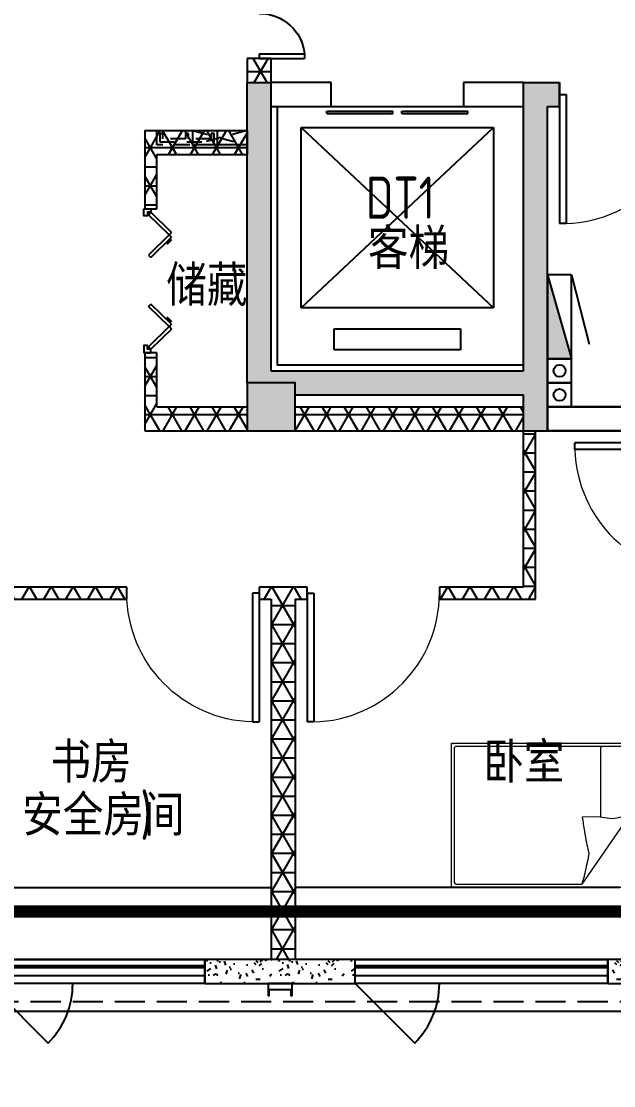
# Model space of a CAD drawing. Extents: x 512858 to 514372, y -232486 to -231710.
# Drawn here: x 513791.15 to 513796.08, y -232062.68 to -232053.82 of the extents above; entities that cross this region are included whole.
import ezdxf

# ---------------------------------------------------------------- set-up
doc = ezdxf.new("R2010")
doc.units = 0
doc.header["$LTSCALE"] = 1000
for name, pattern in [('3、6#-腰线-标准层$0$DASH', [0.35, 0.25, -0.1]), ('A1(a)户型$0$CACHE2', [0.1875, 0.125, -0.0625]), ('A1(a)户型$0$DASH', [0.35, 0.25, -0.1])]:
    doc.linetypes.add(name, pattern=pattern)
doc.layers.get('0').update_dxf_attribs({"color": 252})
for name, color, linetype in [('2#HXT-标准层$0$A-DOOR', 253, 'Continuous'), ('2#HXT-标准层$0$A-FIRE-DOOR', 253, 'Continuous'), ('2#HXT-标准层$0$A-PATT-COLU', 253, 'Continuous'), ('2#HXT-标准层$0$A-STAIR', 253, 'Continuous'), ('2#HXT-标准层$0$A-STR-CONC-B', 253, 'Continuous'), ('2#HXT-标准层$0$A-STR-CONC-C', 252, 'Continuous'), ('2#HXT-标准层$0$A-WALL-S', 253, 'Continuous'), ('2#HXT-标准层$0$AA-DOOR_FIRE_TEXT', 253, 'Continuous'), ('3、6#-腰线-标准层$0$板边线', 252, 'Continuous'), ('6#-造型-1F（实施版）金属型材-METAL-S', 253, 'Continuous'), ('6#-造型-深灰色铝合金百叶', 252, 'Continuous'), ('A-ANNO-100-TXT', 252, 'Continuous'), ('A-ANNO-20-TXT', 252, 'Continuous'), ('A-METAL-S', 253, 'Continuous'), ('A1(a)户型$0$A-DOOR', 252, 'Continuous'), ('A1(a)户型$0$A-FIRE-DOOR', 252, 'Continuous'), ('A1(a)户型$0$A-METAL-E', 252, 'Continuous'), ('A1(a)户型$0$A-PART-S', 252, 'Continuous'), ('A1(a)户型$0$A-PATT-COLU', 252, 'Continuous'), ('A1(a)户型$0$A-STR-CONC-B', 252, 'Continuous'), ('A1(a)户型$0$A-STR-CONC-C', 252, 'Continuous'), ('A1(a)户型$0$A-STR-CONC-E', 252, 'Continuous'), ('A1(a)户型$0$A-STR-CONC-H', 252, 'A1(a)户型$0$CACHE2'), ('A1(a)户型$0$A-WALL-S', 252, 'Continuous'), ('A1(a)户型$0$A-WINDOW', 252, 'Continuous'), ('A1(a)户型$0$WINDOW', 252, 'Continuous'), ('PUB_HATCH', 252, 'Continuous'), ('看线', 253, 'Continuous')]:
    doc.layers.add(name, color=color, linetype=linetype)
doc.layers.add('A1(a)户型$0$AE-FURN-MOVE', color=252, linetype='Continuous', lineweight=20)
doc.layers.add('面积-计容-住宅-1', color=1, linetype='Continuous', lineweight=0)
doc.styles.add('TYDG_02', font='TSSDENG.shx', dxfattribs={"width": 0.8, "bigfont": 'hztxt.shx'})
pattern_1 = [(0, (0, 0), (0, 158.75), []), (60, (0, 0), (-137.4815328507796, 79.37500000000001), []), (120, (0, 0), (-137.4815328507796, -79.37499999999996), [])]
pattern_2 = [(0, (177, -183), (300, 600), [0, -600]), (0, (-174, -264), (300, 600), [0, -600]), (0, (21, -270), (300, 600), [0, -600]), (0, (234, -93), (300, 600), [0, -600]), (0, (-15, -300), (300, 600), [0, -600]), (0, (294, 285), (300, 600), [0, -600]), (0, (111, 237), (300, 600), [0, -600]), (0, (207, 162), (300, 600), [0, -600]), (0, (-282, 150), (300, 600), [0, -600]), (0, (12, 123), (300, 600), [0, -600]), (0, (-102, -30), (300, 600), [0, -600]), (0, (-96, -255), (300, 600), [0, -600]), (0, (129, -279), (300, 600), [0, -600]), (0, (294, -15), (300, 600), [0, -600]), (0, (-267, -108), (300, 600), [0, -600]), (0, (-216, -6), (300, 600), [0, -600]), (0, (18, -48), (300, 600), [0, -600]), (0, (-66, -135), (300, 600), [0, -600]), (0, (-114, 63), (300, 600), [0, -600]), (0, (-39, 288), (300, 600), [0, -600]), (0, (-243, -234), (300, 600), [0, -600]), (0, (87, 165), (300, 600), [0, -600]), (0, (-192, 174), (300, 600), [0, -600]), (0, (-240, 252), (300, 600), [0, -600]), (130.601294, (257.142858, 97.142856), (-1499.999983430985, 1800.000007869767), [26.341554, -11037.111]), (18.4349488, (214.285716, 108.571428), (1499.99999446807, 599.9999955732223), [27.10524, -3767.6279]), (90, (214.285716, 82.857144), (300.0000000000001, 600), [25.714284, -1174.28565]), (161.565051, (240, 74.285712), (-1500.000007552608, 599.9999552724113), [27.10524, -3767.6279]), (53.1301023, (240, 74.285712), (300.0000005671201, 599.9999997164399), [28.57143, -2971.4285]), (135, (262.857144, -231.42852), (-300.0000362661431, 599.9999593952012), [24.24366, -1672.8126]), (45, (228.571428, -231.42852), (299.999998082377, 599.9999975789675), [24.24366, -1672.8126]), (135, (245.714286, -248.57142), (-300.0000362661431, 599.9999593952012), [24.24366, -1672.8126]), (45, (245.714286, -248.57142), (299.999998082377, 599.9999975789675), [24.24366, -1672.8126]), (116.565051, (-25.71426, 171.428574), (-5.21929867325e-05, 1199.999967353521), [31.943826, -638.8765000000001]), (180, (-39.99995999999999, 199.999998), (-299.9999999999999, 600), [34.285716, -565.71425]), (63.43494880000001, (-88.57139999999998, 171.428574), (2.7161453531e-06, 1199.999994186336), [31.943826, -638.8765000000001]), (116.565051, (-74.2857, 142.857144), (-5.21929867325e-05, 1199.999967353521), [31.943826, -638.8765000000001]), (0, (-74.2857, 142.857144), (300, 600), [34.285716, -565.71425]), (63.43494880000001, (-39.99995999999999, 142.857144), (2.7161453531e-06, 1199.999994186336), [31.943826, -638.8765000000001]), (107.102728, (199.999998, -31.42854000000001), (-899.9999655924546, 3000.000004840143), [38.861346, -16282.9025]), (143.972626, (188.571426, 5.714286), (-5699.99992773809, 4199.999995246334), [38.861346, -8122.02]), (180, (157.142856, 28.57143), (-299.9999999999999, 600), [37.142856, -562.8571]), (36.02737329999999, (88.57142999999999, 5.714286), (5699.999957876589, 4199.999954722195), [38.861346, -8122.02]), (71.56505109999999, (77.142858, -28.5714), (900.0000046203285, 2999.99999483479), [36.140316, -3758.5928]), (107.102728, (88.57142999999999, -65.71428), (-899.9999655924546, 3000.000004840143), [38.861346, -16282.9025]), (143.972626, (120, -88.57139999999998), (-5699.99992773809, 4199.999995246334), [38.861346, -8122.02]), (0, (120, -88.57139999999998), (300, 600), [37.142856, -562.8571]), (36.02737329999999, (157.142856, -88.57139999999998), (5699.999957876589, 4199.999954722195), [38.861346, -8122.02]), (71.56505109999999, (188.571426, -65.71428), (900.0000046203285, 2999.99999483479), [36.140316, -3758.5928]), (150.255118, (205.714284, 248.571426), (-900.0000021301363, 599.9999925650195), [23.03502, -4814.319600000001]), (90, (185.714286, 237.14286), (300.0000000000001, 600), [22.857144, -1177.14275]), (29.7448813, (185.714286, 237.14286), (900.0000005300184, 599.9999971978212), [23.03502, -4814.319600000001]), (116.565051, (65.714286, -177.14286), (-5.21929867325e-05, 1199.999967353521), [31.943826, -638.8765000000001]), (168.690067, (51.428574, -148.5714), (-2700.000002003099, 599.9999849441089), [29.137254, -6089.685500000001]), (41.18592510000001, (0, -162.8571), (7499.999954558658, 6599.999942288418), [30.371844, -12725.802]), (90, (0, -191.42856), (300.0000000000001, 600), [28.57143, -1171.4285]), (138.814074, (22.857144, -211.42854), (-7499.999866690215, 6600.000042036299), [30.371844, -12725.802]), (16.6992442, (22.857144, -211.42854), (9899.99992551639, 2999.999968578065), [29.82945, -12498.5375]), (60.94539590000002, (51.428574, -202.85712), (299.9999992038756, 599.9999946927048), [29.416086, -12325.3395]), (109.983106, (-185.71428, 74.285712), (-1500.00000564993, 4199.999988885022), [33.44200199999999, -14012.1975]), (155.556045, (-197.14284, 105.714288), (-3900.000014866057, 1799.999962602966), [34.522986, -14465.1315]), (24.4439547, (-259.99998, 105.714288), (3900.000001945477, 1799.999991342401), [34.522986, -14465.1315]), (70.0168934, (-271.42854, 74.285712), (1500.000004522143, 4199.999989580724), [33.442002, -14012.1975]), (109.983106, (-259.99998, 42.857142), (-1500.00000564993, 4199.999988885022), [33.44200199999999, -14012.1975]), (160.016893, (-228.57138, 31.42857), (-1500.00000088163, 599.9999726666744), [33.442002, -6989.377500000001]), (19.9831065, (-228.57138, 31.42857), (1499.999991764409, 599.9999990480279), [33.442002, -6989.377500000001]), (70.0168934, (-197.14284, 42.857142), (1500.000004522143, 4199.999989580724), [33.442002, -14012.1975]), (122.005383, (37.142856, 19.999998), (-300.00004026147, 599.9999693707862), [26.954232, -5633.434]), (18.4349488, (-2.85714, 34.285716), (1499.99999446807, 599.9999955732223), [27.10524, -3767.6279]), (90, (-2.85714, 8.571426), (300.0000000000001, 600), [25.714284, -1174.28565]), (161.565051, (22.857144, 0), (-1500.000007552608, 599.9999552724113), [27.10524, -3767.6279]), (54.46232220000002, (22.857144, 0), (2099.999996957259, 2999.999995506066), [24.57807, -10298.2115]), (116.565051, (-137.14284, -125.71428), (-5.21929867325e-05, 1199.999967353521), [31.943826, -638.8765000000001]), (180, (-151.42854, -97.14282), (-299.9999999999999, 600), [31.42857, -568.5714]), (59.03624339999999, (-199.99998, -125.71428), (300.0000009765315, 599.9999970877775), [33.31972799999999, -6963.821999999998]), (120.963756, (-182.85714, -154.28568), (-300.0000409979644, 599.9999724465997), [33.319728, -6963.821999999999]), (0, (-182.85714, -154.28568), (300, 600), [31.42857, -568.5714]), (63.43494880000001, (-151.42854, -154.28568), (2.7161453531e-06, 1199.999994186336), [31.943826, -638.8765000000001])]

# ---------------------------------------------------------------- blocks, each defined once
blk = doc.blocks.new('2新114A1(a)户型$0$rd')
at = {"color": 9, "ltscale": 0.5}
blk.add_lwpolyline([(0, 0), (450, 0), (450, 120), (0, 120)], close=True, dxfattribs=at)
at = {"color": 9, "linetype": 'A1(a)户型$0$DASH', "ltscale": 0.5}
for points in [[(450, 120), (0, 0)], [(0, 120), (450, 0)]]:
    blk.add_lwpolyline(points, dxfattribs=at)
blk = doc.blocks.new('2新113A1(a)户型$0$qd')
at = {"color": 9, "linetype": 'A1(a)户型$0$DASH', "ltscale": 0.5}
blk.add_lwpolyline([(0, 0), (500, 0), (500, 120), (0, 120)], close=True, dxfattribs=at)
blk.add_lwpolyline([(25, 25), (25, 95), (50, 95), (50, 50), (237.5, 50), (237.5, 95), (262.5, 95), (262.5, 50), (450, 50), (450, 95), (475, 95), (475, 25), (25, 25)], dxfattribs=at)
blk = doc.blocks.new('2新105A1(a)户型$0$6986586658bed-1200x2000')
at = {"ltscale": 20}
for p, q in [((0, 600), (500.0000000931323, 599.9999999004649)), ((52.37141133332625, -600), (52.37141133332625, 600)), ((488.5309666636167, -46.51126155164093), (915.9286437097471, 571.5715297616553)), ((1957.830453251838, 571.5715297618881), (915.9286437098635, 571.5715297618881)), ((1977.830453252071, -554.1829246764537), (1977.830453251838, 551.5715297618881)), ((761.1308476366103, -554.1829246778507), (761.1308476364939, 15.28732210095041)), ((488.5309666636167, -46.51126155164093), (488.5309666635003, -554.1829246780835)), ((4.8730289564e-06, -600), (500.0000049661612, -599.9999999004649)), ((508.5309666635003, -574.1829246780835), (1957.830453252071, -574.1829246764537))]:
    blk.add_line(p, q, dxfattribs=at)
blk.add_lwpolyline([(2000, -600), (0, -600), (0, 600), (2000, 600)], close=True, dxfattribs=at)
for points in [[(911.7165031466866, 14.1106356123928, 0.0078673409248488), (893.9427607996622, 131.724163627252, 0.0095084780273965), (875.8640361278085, 228.4709835869726, 0.006616053903061), (861.5313435217831, 293.4851917435881, -0.0238283431850551), (858.1735341966851, 311.6724662890192, -0.080712554601587), (858.6611640215851, 330.311834537657, -0.0095907749214261), (890.6158193460433, 482.9168558949605, -0.0131328366423957), (899.2202505095629, 516.3553277349565, -0.0078593660510627), (915.9286437097471, 571.5715297616553)], [(115.6846987792524, -378.5958713351283, -0.2633679387580063), (96.8960327131208, -406.5459817345254, -0.494818049593334), (78.1527963115368, -397.3744913246483, -0.049224722880142), (76.40890431415755, -379.7038340042345, -0.0368308428568549), (78.1527963115368, -356.0616057291627, -0.0318926909000511), (86.28806335304398, -318.0835400295909, 0.0357819959079402), (93.27768806787208, -284.1692490007263, 0.0329412578642258), (99.19124137563631, -194.5075794495642, 0.014002480548233), (93.27768806787208, 16.71958690066822, 0.0179054185074339), (87.91303854866419, 54.23385976883583, -0.0333974636936459), (85.65912031021435, 74.44187094224617, -0.0320396294917023), (86.39162056706846, 111.5244130115025, 0.018441951395994), (89.41235292819329, 175.8462621229701, 0.0108372939697291), (88.65943280095235, 240.6097251656465, 0.0146238513299216), (85.65912031021435, 288.5179820600897, 0.1112493716170288), (78.3526951073436, 311.064788999036, -0.1537083434765361), (74.39956369367428, 327.9530448473524, -0.0764444186523767), (76.12261468125507, 335.3894976323936, -0.215512293950284), (78.1527963115368, 337.3423548422288, -0.5858582349918415), (81.19790233147796, 334.6798927015625, 0.3634893070176432), (83.78250400128309, 329.8308676555753, 0.1917162675796268), (95.31764140340965, 329.7735481455456, -0.1296753022843935), (111.9314661613898, 331.7086904637981, -0.0173502061771639), (128.7355319865746, 328.708933231188, 0.0193256498707409), (143.8335197023116, 326.0752220391296, 0.0188175161277147), (212.215616540052, 319.4608734282665, 0.0218280980030002), (271.4418751029298, 318.5637348527089, 0.0062041541509907), (305.2925491384231, 319.9493703031912, 0.0019630604773014), (412.1864034290193, 326.0752220391296, 0.0283408257713941), (448.3150327836629, 330.3523551821709, -0.1170135268628909), (457.2247711325763, 329.8308676555753, -0.3660599914315623), (458.1560459485045, 328.4017999933567, -0.0397304305354332), (455.348154823645, 314.8080892362632, -0.0483088234329495), (449.8663280787878, 301.0696171310265, 0.0629807230965901), (445.9652145159198, 290.3958048683126, 0.0405796252690656), (442.584642810747, 266.9984738561325, 0.0143450944869819), (440.335365589126, 200.2585464906879, 0.0054844172030433), (441.0839749478037, 74.81386196683161, 0.0035073254357945), (444.0885982069885, -121.3290518135764, 0.0087615685340777), (446.7753988602199, -163.8733043749817, -0.0081531255989414), (449.7183058967348, -209.5884873829782, -0.062510027184643), (445.3176814926555, -266.7178082219325, 0.078669286227118), (443.2776880678721, -312.3046565484256, 0.0478250924924058), (447.9941520023858, -334.6660878069233, -0.0344939943977636), (455.348154823645, -365.4509157238062, -0.0235713893391271), (458.3618032075465, -390.7861009922344, -0.5102284767959722), (457.2247711325763, -391.7408269464504), (427.1991926635383, -384.2293397597969), (344.6290637294296, -363.5728969620541, 0.0730409353706404), (325.0482314446708, -361.6218677377328, 0.0233051013921503), (263.9355511041358, -367.3287385322619, 0.0182988888762083), (241.0911195743829, -371.3986571149435, -0.0109698913763853), (203.0960257449187, -378.7438162604813, -0.0422811877974625), (168.7826219392009, -381.6506357186008, -0.0272005265134366), (115.3890085467137, -378.7438162604813)], [(83.78250400128309, 277.2508492572233, 0.0881531318181468), (87.32625864329748, 242.7210245998576, 0.0881531318190245), (102.5485258536646, 211.5256792937871, 0.0775471207029248), (124.1606801402522, 189.8794427730609, 0.077547120704443), (151.3399849380367, 175.8462621229701)], [(89.48130679456517, 195.2642004576046, 0.0278421621871092), (100.0944794809911, 171.4824262969196, 0.0486850077751128), (108.1782335435273, 158.9456608952023, 0.0236664622263065), (132.5372893657768, 131.0223873835057, 0.0312234184537797), (153.2164600099204, 111.999110921286, 0.0468009736850804), (160.8825943779666, 106.891102001071, 0.023190832047154), (177.6121895521646, 98.8541553101968)], [(488.5309666636167, -46.51126155164093, -0.0852718179142581), (598.6369900371647, 16.79404496843927, -0.1240444849517736), (686.165908616269, 26.0039442058187), (781.5758952042088, 12.36459780391306), (911.7165031466866, 14.1106356123928)], [(442.5645124939037, -288.206138280686, 0.0097294744723616), (433.5326778359013, -260.9173259618692, 0.009729474473291), (423.4459600456757, -234.0005757971667, 0.0079705008528091), (414.4072931887349, -212.2556386278011, 0.0079705008551367), (404.6800794303417, -190.8098673934583)]]:
    blk.add_lwpolyline(points, format="xyb", dxfattribs=at)
for centre, start, end in [((1957.830453251838, 551.5715297618881), 0, 90), ((508.5309666635003, -554.1829246780835), 180, 270), ((741.1308476366103, -554.1829246778507), 270, 0), ((1957.830453252071, -554.1829246764537), 270, 0)]:
    blk.add_arc(centre, 20, start, end, dxfattribs=at)
blk = doc.blocks.new('*U508')
blk.add_blockref('2新105A1(a)户型$0$6986586658bed-1200x2000', (1.33847352117e-05, 150.0000316359801))
blk = doc.blocks.new('2新89A1(a)户型$0$$DorLib2D$00000114')
at = {"color": 0}
blk.add_line((0.4999999999999964, 3.6e-15), (-0.2071067811864751, 0.7071067811864857), dxfattribs=at)
blk.add_arc((0.5000000000013856, -1.1546e-12), 1.000000000001696, 135, 180, dxfattribs=at)
blk = doc.blocks.new('2新88A1(a)户型$0$$DorLib2D$00000034')
for p, q in [((-0.3348234125231649, 0.1426552639182747), (-0.4750000000005821, 1.0056e-12)), ((-0.3181802983995001, 0.1263013287125923), (-0.4583568858769172, -0.0163539352046766)), ((-0.3348234125231649, 0.1426552639182747), (-0.3181802983995001, 0.1263013287125923)), ((-0.3015371842758353, 0.1426552639182747), (-0.3181802983995001, 0.1263013287125923)), ((-0.3181802983995001, 0.1263013287125923), (-0.1780037109220829, -0.0163539352046766)), ((-0.3015371842758353, 0.1426552639182747), (-0.161360596798418, 1.0056e-12)), ((0.3015371842758353, 0.1426552639182747), (0.161360596798418, 1.0056e-12)), ((0.3181802983995001, 0.1263013287125923), (0.1780037109220829, -0.0163539352046766)), ((0.3015371842758353, 0.1426552639182747), (0.3181802983995001, 0.1263013287125923)), ((0.3348234125231649, 0.1426552639182747), (0.3181802983995001, 0.1263013287125923)), ((0.3181802983995001, 0.1263013287125923), (0.4583568858769172, -0.0163539352046766)), ((0.3348234125231649, 0.1426552639182747), (0.4750000000005821, 1.0056e-12)), ((-0.5000000000006187, -0.0479999999993198), (-0.5000000000007416, 1.0099e-12)), ((-0.4583568858769172, -0.0163539352046766), (-0.4750000000005821, 1.0056e-12)), ((-0.1780037109220829, -0.0163539352046766), (-0.161360596798418, 1.0056e-12)), ((0.1780037109220829, -0.0163539352046766), (0.161360596798418, 1.0056e-12)), ((0.4583568858769172, -0.0163539352046766), (0.4750000000005821, 1.0056e-12)), ((0.5000000000007416, -0.0479999999993198), (0.5000000000007416, 1.0099e-12))]:
    blk.add_line(p, q)
for points in [[(-0.2898728090204765, 0.1307846330202903), (-0.2803624580926677, 0.1401297388521084), (-0.2549744755672762, 0.114292832613611), (-0.2644848264950846, 0.1049477267817925)], [(-0.2866020219793401, 0.1274560101955572), (-0.2804202938762643, 0.1335303289862392), (-0.2615738854331457, 0.1143506683972074), (-0.2677556135362211, 0.1082763496065255)], [(0.2898728090204765, 0.1307846330202903), (0.2803624580926677, 0.1401297388521084), (0.2549744755672762, 0.114292832613611), (0.2644848264950846, 0.1049477267817925)], [(0.2866020219793401, 0.1274560101955572), (0.2804202938762643, 0.1335303289862392), (0.2615738854331457, 0.1143506683972074), (0.2677556135362211, 0.1082763496065255)], [(-0.5000000000006185, 7.574e-13), (-0.4750000000005819, 7.548e-13), (-0.4750000000005796, -0.0229999999992807), (-0.4500000000005404, -0.0229999999992807), (-0.4500000000005404, -0.0479999999993198), (-0.5000000000006187, -0.0479999999993198)], [(0.5000000000006185, 7.574e-13), (0.4750000000005819, 7.548e-13), (0.4750000000005796, -0.0229999999992807), (0.4500000000005404, -0.0229999999992807), (0.4500000000005404, -0.0479999999993198), (0.5000000000006187, -0.0479999999993198)]]:
    blk.add_lwpolyline(points)
blk = doc.blocks.new('2新93A1(a)户型$0$$TCHSYS$WIN2D')
for p, q in [((-0.5, 0.5), (0.5, 0.5)), ((-0.5, 0.5), (-0.4999999999999999, -0.5)), ((0.5, 0.5), (0.4999999999999998, -0.5)), ((0.5, 0.1666666666666666), (-0.5, 0.1666666666666666)), ((0.5, -0.1666666666666667), (-0.5, -0.1666666666666667)), ((-0.4999999999999999, -0.5), (0.5, -0.5))]:
    blk.add_line(p, q)
blk = doc.blocks.new('2新87A1(a)户型$0$$DorLib2D$00000001')
for p, q in [((0.45, 0.9750000000000001), (0.5000000000000002, 0.9750000000000001)), ((0.45, 0), (0.45, 0.9750000000000001)), ((0.5, 0), (0.5, 0.9750000000000001)), ((0.5, 0), (0.45, 0))]:
    blk.add_line(p, q)
at = {"lineweight": 13}
blk.add_arc((0.475, 0), 0.975, 91.4692835813538, 180, dxfattribs=at)
blk = doc.blocks.new('2新154_FZH')
blk.add_lwpolyline([(-0.5, -0.5), (0.5, -0.5), (0.5, 0.5), (-0.5, 0.5)], close=True)
at = {"layer": 'PUB_HATCH'}
blk.add_solid([(-0.5, -0.5), (0.5, -0.5), (-0.5, 0.5), (0.5, 0.5)], dxfattribs=at)
blk = doc.blocks.new('2新92A1(a)户型$0$$DorLib2D$00000225')
at = {"color": 0}
for p, q in [((0.4750000000000032, -0.0014478852985498), (0.4750000000000032, 0.7521225008925327)), ((0.4750000000000032, 0.7521225008925327), (0.5000000000000036, 0.7521225008925363)), ((0.5000000000000036, -0.0014478852985498), (0.5000000000000036, 0.7521225008925363)), ((-0.4999999999999982, -3.6e-15), (-0.5, 0.252035990386009)), ((-0.4750000000000014, 0.252035990386009), (-0.5, 0.252035990386009)), ((-0.4749999999999996, -3.6e-15), (-0.4750000000000014, 0.252035990386009)), ((-0.4749999999999996, -3.6e-15), (-0.4999999999999947, -3.6e-15)), ((0.4750000000000032, -0.0014478852985498), (0.4999999999999929, -0.0014478852985498))]:
    blk.add_line(p, q, dxfattribs=at)
for centre, radius, start, end in [((0.5046168020419071, -0.0019208093578129), 0.7546247204382253, 92.24926861260724, 179.7237749158362), ((-0.5007908120542499, 0.0025725639174823), 0.2507930763238999, 359.7898704778746, 84.09743784757413)]:
    blk.add_arc(centre, radius, start, end, dxfattribs=at)
blk = doc.blocks.new('2新85A1(a)户型')
at = {"layer": 'A1(a)户型$0$A-PATT-COLU'}
h = blk.add_hatch(dxfattribs=at)
h.set_pattern_fill('NET3', color=256, scale=50, style=0)
h.set_pattern_definition(pattern_1)
h.paths.add_polyline_path([(-65962.02434097696, 170102.2341420536), (-65962.02434097626, 170302.2341420555), (-66162.02434097626, 170302.2341420555), (-66162.02434097696, 170102.2341420536)])
for points in [[(-66162.02434097746, 167602.2341420555), (-66062.02434097581, 167602.2341420555), (-65962.02434097747, 167702.2341420539), (-65962.02434097696, 170102.2341420536), (-66162.02434097696, 170102.2341420536)], [(-63795.35767430929, 167602.2341420538), (-63662.02434097696, 167602.2341420536), (-63662.02434097696, 167802.2341420536), (-63862.02434097696, 167802.2341420536), (-63862.0243409729, 167702.2341420538)], [(-66062.02434097581, 167602.2341420555), (-65762.02434097751, 167602.2341420555), (-65762.02434097751, 167502.2341420539), (-63862.02434097798, 167502.2341420538), (-63795.35767430929, 167602.2341420538), (-63862.0243409729, 167702.2341420538), (-65962.02434097747, 167702.2341420539)], [(-63862.02434097698, 167302.2341420535), (-63662.02434097698, 167302.2341420535), (-63662.02434097696, 167602.2341420536), (-63795.35767430929, 167602.2341420538), (-63862.02434097798, 167502.2341420538)], [(-63662.02434097698, 167202.2341420535), (-63662.02434097698, 167302.2341420535), (-63862.02434097698, 167302.2341420535), (-63862.02434097698, 167202.2341420535)]]:
    blk.add_hatch(color=256, dxfattribs=at).paths.add_polyline_path(points)
h = blk.add_hatch(dxfattribs=at)
h.set_pattern_fill('NET3', color=256, scale=50, style=0)
h.set_pattern_definition(pattern_1)
h.paths.add_polyline_path([(-67012.02948926165, 169702.1612232773), (-67012.02681214771, 169052.1602757794), (-66912.02681214703, 169052.1606876425), (-66912.02866553348, 169502.161223257)])
h = blk.add_hatch(dxfattribs=at)
h.set_pattern_fill('NET3', color=256, scale=50, style=0)
h.set_pattern_definition(pattern_1)
h.paths.add_polyline_path([(-67012.02948926165, 169702.1612232773), (-66912.02866553348, 169502.161223257), (-66162.02434099658, 169502.1612231128), (-66162.02434095767, 169702.1612231128)])
h = blk.add_hatch(dxfattribs=at)
h.set_pattern_fill('NET3', color=256, scale=50, style=0)
h.set_pattern_definition(pattern_1)
h.paths.add_polyline_path([(-66912.02001670878, 167402.2341420535), (-66912.02186978987, 167852.1606876527), (-67012.02186979055, 167852.1602757896), (-67012.01919298458, 167202.2341420551)])
h = blk.add_hatch(dxfattribs=at)
h.set_pattern_fill('NET3', color=256, scale=50, style=0)
h.set_pattern_definition(pattern_1)
h.paths.add_polyline_path([(-66912.02001670878, 167402.2341420535), (-67012.01919298458, 167202.2341420551), (-66162.02434097753, 167202.2341420537), (-66162.0243409775, 167402.2341420537)])
h = blk.add_hatch(dxfattribs=at)
h.set_pattern_fill('NET3', color=256, scale=50, style=0)
h.set_pattern_definition(pattern_1)
h.paths.add_polyline_path([(-65762.02434097756, 167402.2341420539), (-65762.02434097759, 167202.2341420539), (-63862.02434097799, 167202.2341420537), (-63862.02434097798, 167402.2341420537)])
h = blk.add_hatch(dxfattribs=at)
h.set_pattern_fill('NET3', color=256, scale=50, style=0)
h.set_pattern_definition(pattern_1)
h.paths.add_polyline_path([(-63862.02434097588, 165902.2359415434), (-63762.02434097724, 165802.2359415434), (-63762.02434097698, 167202.2341420535), (-63862.02434097698, 167202.2341420535)])
h = blk.add_hatch(dxfattribs=at)
h.set_pattern_fill('NET3', color=256, scale=50, style=0)
h.set_pattern_definition(pattern_1)
h.paths.add_polyline_path([(-68412.02434097583, 165802.2359415428), (-67162.21972565651, 165802.2359415432), (-67162.21972565651, 165902.235941543), (-68262.02434097568, 165902.2359415428)])
h = blk.add_hatch(dxfattribs=at)
h.set_pattern_fill('NET3', color=256, scale=50, style=0)
h.set_pattern_definition(pattern_1)
h.paths.add_polyline_path([(-65862.02434097696, 165902.2359415429), (-66062.21972565651, 165902.2359415431), (-66062.21972565651, 165802.2359415432), (-65962.024340977, 165802.2359415428), (-65862.024340977, 165835.5692748764)])
h = blk.add_hatch(dxfattribs=at)
h.set_pattern_fill('NET3', color=256, scale=50, style=0)
h.set_pattern_definition(pattern_1)
h.paths.add_polyline_path([(-65762.02434097703, 165802.2359415433), (-65661.82895629884, 165802.2359415433), (-65661.82895629882, 165902.2359415433), (-65862.02434097696, 165902.2359415429), (-65862.024340977, 165835.5692748764)])
h = blk.add_hatch(dxfattribs=at)
h.set_pattern_fill('NET3', color=256, scale=50, style=0)
h.set_pattern_definition(pattern_1)
h.paths.add_polyline_path([(-63862.02434097588, 165902.2359415434), (-64561.82895629406, 165902.2359415435), (-64561.82895629406, 165802.2359415433), (-63762.02434097724, 165802.2359415434)])
h = blk.add_hatch(dxfattribs=at)
h.set_pattern_fill('NET3', color=256, scale=50, style=0)
h.set_pattern_definition(pattern_1)
h.paths.add_polyline_path([(-65862.024340977, 165835.5692748764), (-65962.024340977, 165802.2359415428), (-65962.02434097698, 162802.2359415427), (-65762.02434097698, 162802.2359415427), (-65762.02434097703, 165802.2359415433)])
h = blk.add_hatch(dxfattribs=at)
h.set_pattern_fill('加气混凝土', color=256, scale=50, style=0)
h.set_pattern_definition(pattern_2)
h.paths.add_polyline_path([(-66512.02434097529, 162602.2359415425), (-65262.2525126505, 162602.2359415425), (-65262.2525126505, 162802.2359415428), (-66512.02434097529, 162802.2359415428)])
h = blk.add_hatch(dxfattribs=at)
h.set_pattern_fill('加气混凝土', color=256, scale=50, style=0)
h.set_pattern_definition(pattern_2)
h.paths.add_polyline_path([(-62962.02434097712, 162802.2359415427), (-63162.25251264811, 162802.2359415428), (-63162.25251264811, 162602.2359415425), (-62962.02434097712, 162602.2359415427)])
at = {"layer": 'A1(a)户型$0$A-METAL-E'}
for points in [[(-68312.02434097696, 162802.2359415427), (-66512.02434097696, 162802.2359415427)], [(-68312.02434097696, 162752.2359415427), (-66512.02434097696, 162752.2359415427)], [(-65262.25251264928, 162802.2359415427), (-63162.25251264812, 162802.2359415427)], [(-65262.25251264928, 162752.2359415427), (-63162.25251264812, 162752.2359415427)]]:
    blk.add_lwpolyline(points, dxfattribs=at)
at = {"layer": 'A1(a)户型$0$A-PART-S'}
for p, q in [((-65262.2525126505, 162802.2359415428), (-66512.02434097529, 162802.2359415428)), ((-66512.02434097529, 162802.2359415428), (-66512.02434097529, 162602.2359415425)), ((-65262.2525126505, 162602.2359415425), (-65262.2525126505, 162802.2359415428)), ((-62962.02434097712, 162802.2359415427), (-63162.25251264811, 162802.2359415428)), ((-63162.25251264811, 162802.2359415428), (-63162.25251264811, 162602.2359415425)), ((-66512.02434097529, 162602.2359415425), (-65262.2525126505, 162602.2359415425)), ((-63162.25251264811, 162602.2359415425), (-62962.02434097712, 162602.2359415427))]:
    blk.add_line(p, q, dxfattribs=at)
at = {"layer": 'A1(a)户型$0$A-STR-CONC-B'}
for p, q in [((-66162.02434097753, 167602.2341420555), (-66162.02434097696, 170102.2341420536)), ((-66162.02434097696, 170102.2341420536), (-65962.02434097696, 170102.2341420536)), ((-65962.02434097747, 167702.2341420539), (-65962.02434097696, 170102.2341420536)), ((-63862.0243409729, 167702.2341420538), (-63862.02434097696, 167802.2341420536)), ((-63662.02434097696, 167602.2341420536), (-63662.02434097696, 167802.2341420536)), ((-65962.02434097747, 167702.2341420539), (-63862.0243409729, 167702.2341420538)), ((-63662.02434097698, 167302.2341420535), (-63662.02434097696, 167602.2341420536)), ((-65762.02434097767, 167502.2341420536), (-63862.02434097798, 167502.2341420538)), ((-63862.02434097698, 167302.2341420535), (-63862.02434097798, 167502.2341420538)), ((-63862.02434097698, 167202.2341420535), (-63862.02434097698, 167302.2341420535)), ((-63662.02434097698, 167202.2341420535), (-63662.02434097698, 167302.2341420535)), ((-63862.02434097698, 167202.2341420535), (-63662.02434097698, 167202.2341420535))]:
    blk.add_line(p, q, dxfattribs=at)
at = {"layer": 'A1(a)户型$0$A-STR-CONC-E'}
for points in [[(-68412.02434097615, 163402.2359415427), (-65962.0243409768, 163402.2359415427)], [(-63062.02434097755, 163402.2359415427), (-65762.02434097682, 163402.2359415427)]]:
    blk.add_lwpolyline(points, dxfattribs=at)
at = {"layer": 'A1(a)户型$0$A-STR-CONC-H', "linetype": 'A1(a)户型$0$DASH'}
for points in [[(-68412.02434097615, 163202.2359415427), (-65962.0243409768, 163202.2359415427)], [(-63062.02434097755, 163202.2359415427), (-65762.02434097682, 163202.2359415427)]]:
    blk.add_lwpolyline(points, dxfattribs=at)
at = {"layer": 'A1(a)户型$0$A-WALL-S'}
for p, q in [((-65962.02434097626, 170302.2341420555), (-66162.02434097626, 170302.2341420555)), ((-66162.02434097626, 170302.2341420555), (-66162.02434097696, 170102.2341420536)), ((-65962.02434097696, 170102.2341420536), (-65962.02434097626, 170302.2341420555)), ((-67012.02948926165, 169702.1612232773), (-67012.02681214771, 169052.1602757794)), ((-67012.02948926165, 169702.1612232773), (-66162.02434095767, 169702.1612231128)), ((-66162.02434095767, 169702.1612231128), (-66162.02434099658, 169502.1612231128)), ((-66912.02681214703, 169052.1606876425), (-66912.02866553348, 169502.161223257)), ((-66912.02866553348, 169502.161223257), (-66162.02434099658, 169502.1612231128)), ((-67012.02681214771, 169052.1602757794), (-66912.02681214703, 169052.1606876425)), ((-66912.02186978987, 167852.1606876527), (-67012.02186979055, 167852.1602757896)), ((-67012.02186979055, 167852.1602757896), (-67012.01919298458, 167202.2341420551)), ((-66912.02001670878, 167402.2341420535), (-66912.02186978987, 167852.1606876527)), ((-66912.02001670878, 167402.2341420535), (-66162.0243409775, 167402.2341420537)), ((-65762.02434097756, 167402.2341420539), (-63862.02434097798, 167402.2341420537)), ((-63662.02434097697, 167402.2341420535), (-62462.02434097698, 167402.2341420536)), ((-63662.02434097697, 167402.2341420535), (-63662.02434097695, 167202.2341420535)), ((-67012.01919298458, 167202.2341420551), (-66162.02434097753, 167202.2341420537)), ((-65762.02434097759, 167202.2341420539), (-63862.02434097799, 167202.2341420537)), ((-63862.02434097588, 165902.2359415434), (-63862.02434097698, 167202.2341420535)), ((-63762.02434097724, 165802.2359415434), (-63762.02434097698, 167202.2341420535)), ((-63662.02434097695, 167202.2341420535), (-62462.02434097697, 167202.2341420536)), ((-67162.21972565651, 165902.235941543), (-68262.02434097568, 165902.2359415428)), ((-67162.21972565651, 165802.2359415432), (-67162.21972565651, 165902.235941543)), ((-65862.02434097696, 165902.2359415429), (-66062.21972565651, 165902.2359415431)), ((-66062.21972565651, 165902.2359415431), (-66062.21972565651, 165802.2359415432)), ((-65661.82895629882, 165902.2359415433), (-65862.02434097696, 165902.2359415429)), ((-65661.82895629884, 165802.2359415433), (-65661.82895629882, 165902.2359415433)), ((-63862.02434097588, 165902.2359415434), (-64561.82895629406, 165902.2359415435)), ((-64561.82895629406, 165902.2359415435), (-64561.82895629406, 165802.2359415433)), ((-68412.02434097583, 165802.2359415428), (-67162.21972565651, 165802.2359415432)), ((-66062.21972565651, 165802.2359415432), (-65962.024340977, 165802.2359415428)), ((-65962.024340977, 165802.2359415428), (-65962.02434097698, 162802.2359415427)), ((-65762.02434097703, 165802.2359415433), (-65661.82895629884, 165802.2359415433)), ((-65762.02434097703, 165802.2359415433), (-65762.02434097698, 162802.2359415427)), ((-64561.82895629406, 165802.2359415433), (-63762.02434097724, 165802.2359415434)), ((-65762.02434097698, 162802.2359415427), (-65962.02434097698, 162802.2359415427))]:
    blk.add_line(p, q, dxfattribs=at)
at = {"xscale": -1}
for name, p in [('2新113A1(a)户型$0$qd', (-66412.02434097712, 169582.1612231128)), ('2新114A1(a)户型$0$rd', (-66162.02434097712, 169582.1612230835))]:
    blk.add_blockref(name, p, dxfattribs=at)
at = {"layer": 'A1(a)户型$0$A-DOOR', "xscale": 1100, "yscale": 1100, "zscale": 200, "rotation": 90}
blk.add_blockref('2新87A1(a)户型$0$$DorLib2D$00000001', (-62362.02434097696, 166552.2696899258), dxfattribs=at)
at = {"layer": 'A1(a)户型$0$A-DOOR', "yscale": -1100, "zscale": 100}
for p, xscale in [((-66612.21972565861, 165852.2359415429), 1100), ((-65111.82895629531, 165852.2359415429), -1100)]:
    blk.add_blockref('2新87A1(a)户型$0$$DorLib2D$00000001', p, dxfattribs=dict(at, xscale=xscale))
at = {"layer": 'A1(a)户型$0$A-FIRE-DOOR', "xscale": -1500, "yscale": 1500, "zscale": 200, "rotation": 270}
blk.add_blockref('2新92A1(a)户型$0$$DorLib2D$00000225', (-66062.02434097696, 171052.2341420536), dxfattribs=at)
at = {"layer": 'A1(a)户型$0$A-STR-CONC-C', "xscale": 400, "yscale": 400, "zscale": 400}
blk.add_blockref('2新154_FZH', (-65962.02434097751, 167402.2341420555), dxfattribs=at)
at = {"layer": 'A1(a)户型$0$A-WINDOW', "yscale": -200, "zscale": 200}
for p, xscale in [((-67412.02434097696, 162702.2359415427), -1800), ((-64212.25251264929, 162702.2359415427), -2100)]:
    blk.add_blockref('2新93A1(a)户型$0$$TCHSYS$WIN2D', p, dxfattribs=dict(at, xscale=xscale))
at = {"layer": 'A1(a)户型$0$A-WINDOW', "linetype": 'A1(a)户型$0$CACHE2', "xscale": 700, "yscale": 700, "zscale": -700, "rotation": 180}
for p in [(-67962.02583612905, 162602.2374366948), (-64912.25400780258, 162602.2374366948)]:
    blk.add_blockref('2新89A1(a)户型$0$$DorLib2D$00000114', p, dxfattribs=at)
at = {"layer": 'A1(a)户型$0$AE-FURN-MOVE', "extrusion": (0, 0, -1), "xscale": -1, "zscale": -1, "rotation": 180}
blk.add_blockref('*U508', (62462.02432759081, 164152.2359731787), dxfattribs=at)
at = {"layer": 'A1(a)户型$0$WINDOW', "xscale": 1200, "yscale": 1200, "zscale": 100, "rotation": 270.0002359801717}
blk.add_blockref('2新88A1(a)户型$0$$DorLib2D$00000034', (-66962.02434096891, 168452.1604817148), dxfattribs=at)
blk = doc.blocks.new('2新632#HXT-标准层$0$$TWTSYS$00000508')
for p, q in [((-0.5, 0.5), (0.3236161731911125, 1.224064056863426)), ((-0.5, 0.5), (-0.5, -0.5)), ((-0.5, -0.5), (0.5, 0.5)), ((0.5, 0.5), (-0.5, 0.5)), ((0.5, -0.5), (0.5, 0.5)), ((-0.5, -0.5), (0.5, -0.5))]:
    blk.add_line(p, q)
blk.add_solid([(0.5, -0.5), (0.5, 0.5), (-0.5, -0.5)])
blk = doc.blocks.new('2新582#HXT-标准层$0$$DORLIB2D$00000127')
at = {"color": 0}
for points in [[(-0.5333333333328483, 0.7948983154366971), (-0.5333333333328483, 0.690405644187237)], [(-0.0333333333328483, 0.7948983154366971), (-0.5333333333328483, 0.7948983154366971)], [(-0.0333333333328483, 0.7948983154366971), (-0.0333333333328483, 0.690405644187237)], [(0.5333333333328483, 0.7948983154366971), (0.0333333333328483, 0.7948983154366971)], [(0.0333333333328483, 0.7948983154366971), (0.0333333333328483, 0.690405644187237)], [(0.5333333333328483, 0.7948983154366971), (0.5333333333328483, 0.690405644187237)], [(-0.0333333333328483, 0.690405644187237), (-0.5333333333328483, 0.690405644187237)], [(0.5333333333328483, 0.690405644187237), (0.0333333333328483, 0.690405644187237)], [(0.5, 0.4999999999999858), (-0.5, 0.4999999999999858)]]:
    blk.add_lwpolyline(points, dxfattribs=at)
blk = doc.blocks.new('2新592#HXT-标准层$0$$DorLib2D$00000001')
for p, q in [((0.45, 0.9750000000000001), (0.5000000000000002, 0.9750000000000001)), ((0.45, 0), (0.45, 0.9750000000000001)), ((0.5, 0), (0.5, 0.9750000000000001)), ((0.5, 0), (0.45, 0))]:
    blk.add_line(p, q)
at = {"lineweight": 13}
blk.add_arc((0.475, 0), 0.975, 91.4692835813538, 180, dxfattribs=at)
blk = doc.blocks.new('2新602#HXT-标准层$0$$DorLib2D$00000225')
at = {"color": 0}
for p, q in [((0.4750000000000032, -0.0014478852985498), (0.4750000000000032, 0.7521225008925327)), ((0.4750000000000032, 0.7521225008925327), (0.5000000000000036, 0.7521225008925363)), ((0.5000000000000036, -0.0014478852985498), (0.5000000000000036, 0.7521225008925363)), ((-0.4999999999999982, -3.6e-15), (-0.5, 0.252035990386009)), ((-0.4750000000000014, 0.252035990386009), (-0.5, 0.252035990386009)), ((-0.4749999999999996, -3.6e-15), (-0.4750000000000014, 0.252035990386009)), ((-0.4749999999999996, -3.6e-15), (-0.4999999999999947, -3.6e-15)), ((0.4750000000000032, -0.0014478852985498), (0.4999999999999929, -0.0014478852985498))]:
    blk.add_line(p, q, dxfattribs=at)
for centre, radius, start, end in [((0.5046168020419071, -0.0019208093578129), 0.7546247204382253, 92.24926861260724, 179.7237749158362), ((-0.5007908120542499, 0.0025725639174823), 0.2507930763238999, 359.7898704778746, 84.09743784757413)]:
    blk.add_arc(centre, radius, start, end, dxfattribs=at)
blk = doc.blocks.new('2新572#HXT-标准层')
at = {"layer": '2#HXT-标准层$0$A-PATT-COLU'}
for points in [[(-58162.02434097652, -25597.76585794642), (-58062.02434097711, -25597.76585794649), (-57962.02434097697, -25497.76585794636), (-57962.02434097697, -23097.76585794635), (-58162.02434097697, -23097.76585794635)], [(-55862.02434097697, -23097.76585794568), (-55662.02434097697, -23297.76585794687), (-55562.02434097696, -23297.76585794636), (-55562.02434097696, -23097.76585794636)], [(-55795.35767431027, -25597.76585794636), (-55662.02434097696, -25597.76585794636), (-55662.02434097697, -23297.76585794687), (-55862.02434097697, -23097.76585794568), (-55862.02434097697, -25497.76585794636)], [(-58062.02434097711, -25597.76585794649), (-57762.02434097668, -25597.76585794671), (-57762.02434097671, -25697.76585794636), (-55862.02434097687, -25697.76585794636), (-55795.35767431027, -25597.76585794636), (-55862.02434097697, -25497.76585794636), (-57962.02434097697, -25497.76585794636)], [(-55862.02434097696, -25897.76585794636), (-55662.02434097696, -25897.76585794636), (-55662.02434097696, -25597.76585794636), (-55795.35767431027, -25597.76585794636), (-55862.02434097687, -25697.76585794636)], [(-55662.02434097696, -25997.76585794636), (-55662.02434097696, -25897.76585794636), (-55862.02434097696, -25897.76585794636), (-55862.02434097696, -25997.76585794636)]]:
    blk.add_hatch(color=256, dxfattribs=at).paths.add_polyline_path(points)
at = {"layer": '2#HXT-标准层$0$A-STAIR'}
for p, q in [((-57712.02434097695, -24972.76585794648), (-57712.02434097695, -23472.76585794651)), ((-57712.02434097695, -23472.76585794651), (-56112.02434097698, -23472.76585794651)), ((-57712.02434097695, -24972.76585794648), (-56112.02434097698, -23472.76585794651)), ((-57712.02434097695, -23472.76585794651), (-56112.02434097698, -24972.76585794648)), ((-56112.02434097698, -23472.76585794651), (-56112.02434097698, -24972.76585794648)), ((-56112.02434097698, -24972.76585794648), (-57712.02434097695, -24972.76585794648)), ((-57437.024340977, -25322.76585794668), (-57437.024340977, -25147.76585794656)), ((-57437.024340977, -25147.76585794656), (-56387.02434097692, -25147.76585794656)), ((-56387.02434097692, -25147.76585794656), (-56387.02434097692, -25322.76585794668)), ((-56387.02434097692, -25322.76585794668), (-57437.024340977, -25322.76585794668))]:
    blk.add_line(p, q, dxfattribs=at)
at = {"layer": '2#HXT-标准层$0$A-STR-CONC-B'}
for p, q in [((-58162.02434097695, -25597.76585794639), (-58162.02434097697, -23097.76585794635)), ((-58162.02434097697, -23097.76585794635), (-57962.02434097697, -23097.76585794635)), ((-57962.02434097697, -25497.76585794636), (-57962.02434097697, -23097.76585794635)), ((-55862.02434097697, -23097.76585794568), (-55562.02434097696, -23097.76585794636)), ((-55862.02434097697, -25497.76585794636), (-55862.02434097697, -23097.76585794568)), ((-55562.02434097696, -23097.76585794636), (-55562.02434097696, -23297.76585794636)), ((-55662.02434097697, -23297.76585794687), (-55562.02434097696, -23297.76585794636)), ((-55662.02434097696, -25597.76585794636), (-55662.02434097697, -23297.76585794687)), ((-57962.02434097697, -25497.76585794636), (-55862.02434097697, -25497.76585794636)), ((-55662.02434097696, -25897.76585794636), (-55662.02434097696, -25597.76585794636)), ((-57762.02434097651, -25697.76585794636), (-55862.02434097687, -25697.76585794636)), ((-55862.02434097696, -25897.76585794636), (-55862.02434097687, -25697.76585794636)), ((-55862.02434097696, -25997.76585794636), (-55862.02434097696, -25897.76585794636)), ((-55662.02434097696, -25997.76585794636), (-55662.02434097696, -25897.76585794636)), ((-55862.02434097696, -25997.76585794636), (-55662.02434097696, -25997.76585794636))]:
    blk.add_line(p, q, dxfattribs=at)
at = {"layer": '2#HXT-标准层$0$A-WALL-S'}
for p, q in [((-57962.02434097705, -22897.76585794628), (-58162.02434097687, -22897.76585794628)), ((-58162.02434097687, -22897.76585794628), (-58162.02434097696, -23097.76187837549)), ((-57962.02434097696, -23097.76187837549), (-57962.02434097705, -22897.76585794628)), ((-58162.02434097696, -23097.76187837549), (-57962.02434097696, -23097.76187837549)), ((-57462.02434097678, -23097.7658579464), (-57962.02434097697, -23097.76585794635)), ((-57462.02434097678, -23297.76585794631), (-57462.02434097678, -23097.7658579464)), ((-55862.024340977, -23097.76585794635), (-56362.02434097707, -23097.7658579464)), ((-56362.02434097707, -23097.7658579464), (-56362.02434097707, -23297.76585794631)), ((-55562.02434097696, -23297.76585794636), (-55562.02434097696, -23097.76585794636)), ((-57962.02434097697, -23297.76585794635), (-57462.02434097678, -23297.76585794631)), ((-56362.02434097707, -23297.76585794631), (-55862.02434097697, -23297.76585794635)), ((-57762.02434097655, -25797.76585794639), (-55862.02434097767, -25797.76585794642)), ((-54462.02434097696, -25797.76585794633), (-55662.02434097687, -25797.76585794647)), ((-57762.0243409766, -25997.76585794642), (-55862.02434097767, -25997.76585794631)), ((-54462.02434097696, -25997.76585794633), (-55662.02434097687, -25997.76585794628))]:
    blk.add_line(p, q, dxfattribs=at)
at = {"layer": '2#HXT-标准层$0$AA-DOOR_FIRE_TEXT'}
for points in [[(-55462.02434097687, -25397.7658579463), (-55662.02434097687, -25397.7658579463), (-55662.02434097687, -25597.7658579463), (-55462.02434097687, -25597.7658579463)], [(-55462.02434097687, -25597.7658579463), (-55662.02434097687, -25597.7658579463), (-55662.02434097687, -25797.7658579463), (-55462.02434097687, -25797.7658579463)]]:
    blk.add_lwpolyline(points, close=True, dxfattribs=at)
for centre in [(-55562.02571192084, -25497.7658579463), (-55562.02571192084, -25697.7658579463)]:
    blk.add_circle(centre, 50, dxfattribs=at)
at = {"layer": '2#HXT-标准层$0$A-DOOR', "xscale": 1100, "yscale": 200, "zscale": 200, "rotation": 180}
blk.add_blockref('2新582#HXT-标准层$0$$DORLIB2D$00000127', (-56912.02434097696, -23197.76585794636), dxfattribs=at)
at = {"layer": '2#HXT-标准层$0$A-FIRE-DOOR', "xscale": 1500, "yscale": -1500, "zscale": 200, "rotation": 90}
blk.add_blockref('2新602#HXT-标准层$0$$DorLib2D$00000225', (-58062.02434097696, -22147.76585794636), dxfattribs=at)
at = {"layer": '2#HXT-标准层$0$A-FIRE-DOOR', "xscale": -1100, "yscale": -1100, "zscale": 200}
blk.add_blockref('2新592#HXT-标准层$0$$DorLib2D$00000001', (-55012.02434097721, -23197.76585794636), dxfattribs=at)
at = {"layer": '2#HXT-标准层$0$A-STR-CONC-C', "xscale": 399.9999999992724, "yscale": 399.9999999992724, "zscale": 399.9999999992724, "rotation": 8.3376e-12}
blk.add_blockref('2新154_FZH', (-57962.02434097652, -25797.76585794651), dxfattribs=at)
at = {"layer": '2#HXT-标准层$0$AA-DOOR_FIRE_TEXT', "xscale": 700.0000000000001, "yscale": 200.0000000000001, "zscale": 700.0000000000001, "rotation": 270}
blk.add_blockref('2新632#HXT-标准层$0$$TWTSYS$00000508', (-55562.02708286481, -25047.7658579463), dxfattribs=at)
blk = doc.blocks.new('2新156a-A$C52842E96')
at = {"layer": '6#-造型-深灰色铝合金百叶'}
blk.add_lwpolyline([(0, 0), (0, -100), (10, -100), (10, -50), (190, -50), (190, -100), (200, -100), (200, -1.45519e-11), (0, -1.45519e-11)], dxfattribs=at)
blk = doc.blocks.new('2新79A$C4C87463F')
at = {"layer": '3、6#-腰线-标准层$0$板边线', "color": 8, "linetype": '3、6#-腰线-标准层$0$DASH'}
blk.add_lwpolyline([(23199.75812437152, 17649.94702128152), (-50.10454594343901, 17649.94702128152, 0.4142135623730951), (-250.104545943439, 17449.94702128152), (-250.104545942042, 4149.947021281522, 0.4142135623730951), (-50.10454594204202, 3949.947021281521), (7349.67688982049, 3949.947021281521), (7349.67688982049, 1349.810245036322, 0.4142135623730951), (7549.67688982049, 1149.810245036322), (21199.84726397181, 1150.007137917157)], format="xyb", dxfattribs=at)
at = {"layer": '6#-造型-1F（实施版）金属型材-METAL-S'}
blk.add_lwpolyline([(23199.75812437152, 17729.94702128152), (-50.10454594343901, 17729.94702128152, 0.4142135623730951), (-330.104545943439, 17449.94702128152), (-330.104545942042, 4149.947021281522, 0.4142135623730951), (-50.10454594204202, 3869.947021281521), (7269.67688982049, 3869.947021281521), (7269.67688982049, 1349.810245036322, 0.4142135623730951), (7549.67688982049, 1069.810245036322), (21199.84841790842, 1070.007137925539)], format="xyb", dxfattribs=at)
at = {"layer": '看线'}
blk.add_blockref('2新156a-A$C52842E96', (11274.99998272536, 1299.941880196042), dxfattribs=at)

msp = doc.modelspace()

# ---------------------------------------------------------------- linework, layer by layer
at = {"layer": 'A-METAL-S'}
msp.add_lwpolyline([(513793.2804884237, -232054.5340831143), (513793.2804884237, -232056.6840831143), (513795.3304884236, -232056.6840831143)], dxfattribs=at)
at = {"layer": '面积-计容-住宅-1', "const_width": 0.1}
msp.add_lwpolyline([(513786.8304884236, -232046.2340825716), (513794.6304894811, -232046.2340825716), (513794.6304911098, -232048.0340845168), (513798.9304883249, -232048.0340845168), (513798.9304883249, -232046.2340825716), (513802.5304884021, -232046.2340825716), (513802.5304884273, -232047.6340831143), (513805.5304884049, -232047.6340831143), (513805.5304884277, -232048.0340829593), (513813.230488538, -232048.0340832505), (513813.230488538, -232046.2340831143), (513814.9304884237, -232046.2340831143), (513814.930488349, -232052.7340825456), (513808.8304895184, -232052.7340812302), (513808.8304895184, -232055.1340813791), (513811.2304901549, -232055.1340825593), (513811.2304883249, -232057.0340825716), (513813.3304883249, -232057.0340825716), (513813.3304883249, -232062.6340825716), (513806.8304883249, -232062.6340825716), (513806.8304884236, -232061.4340813149), (513803.8304883249, -232061.4340813149), (513803.8304883249, -232061.2340807721), (513790.2304883249, -232061.2340807721)], dxfattribs=at)

# ---------------------------------------------------------------- block references
at = {"xscale": 0.001, "yscale": 0.001, "zscale": 0.001}
for name, p in [('2新85A1(a)户型', (513859.1925127647, -232224.4363172564)), ('2新79A$C4C87463F', (513781.9305929696, -232063.1340283361)), ('2新572#HXT-标准层', (513851.1925127647, -232031.2363172564))]:
    msp.add_blockref(name, p, dxfattribs=at)

# ---------------------------------------------------------------- texts
at = {"layer": 'A-ANNO-100-TXT', "style": 'TYDG_02'}
for s, p in [('储藏', (513792.3584333521, -232056.1939197204)), ('书房', (513791.3946690747, -232060.1632873226)), ('卧室', (513794.9948290612, -232060.1632873226)), ('安全房间', (513791.1600578389, -232060.6038141488))]:
    msp.add_text(s, height=0.3375886524822695, dxfattribs=at).set_placement(p)
at = {"layer": 'A-ANNO-100-TXT', "style": 'TYDG_02', "width": 0.8}
msp.add_text(')', height=0.35, dxfattribs=at).set_placement((513792.1430365624, -232060.6038141488))
at = {"layer": 'A-ANNO-20-TXT', "style": 'TYDG_02', "width": 0.8}
msp.add_text('DT1', height=0.35, dxfattribs=at).set_placement((513794.0181806425, -232055.467472674))
at = {"layer": 'A-ANNO-20-TXT', "style": 'TYDG_02'}
msp.add_text('客梯', height=0.3375886524822695, dxfattribs=at).set_placement((513794.0360529828, -232055.887472674))

doc.saveas('drawing.dxf')
